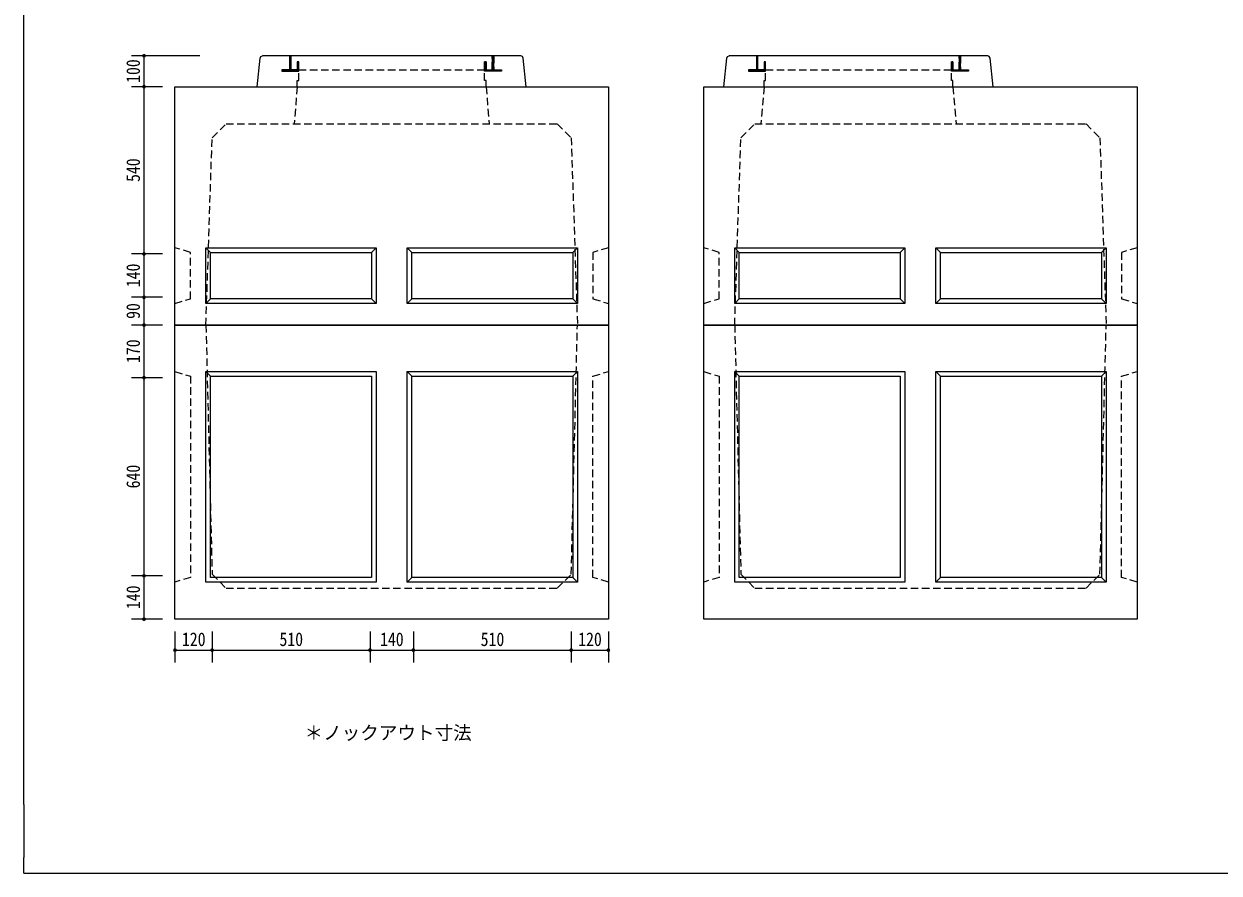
# Model space of a CAD drawing. Units: millimetres, scale not verified. Extents: x -3704 to 3796, y -2790 to 2696.
# Drawn here: x -3704 to 157, y -2790 to -47 of the extents above; entities that cross this region are included whole.
import ezdxf
from ezdxf.enums import TextEntityAlignment as Align

# ---------------------------------------------------------------- set-up
doc = ezdxf.new("R2010")
doc.units = ezdxf.units.MM
doc.header["$LTSCALE"] = 20
doc.linetypes.add('DASHED1', pattern=[1.8, 1.2, -0.6])
doc.layers.add('0-0_レイヤ_1', color=7, linetype='Continuous')
doc.layers.add('0-9_レイヤ10', color=7, linetype='Continuous')
doc.styles.add('HG丸ｺﾞｼｯｸM-PRO', font='')
doc.styles.add('ＭＳ ゴシック', font='')
doc.styles.get('HG丸ｺﾞｼｯｸM-PRO').set_extended_font_data('HG丸ｺﾞｼｯｸM-PRO')
doc.styles.get('ＭＳ ゴシック').set_extended_font_data('MS Gothic')

msp = doc.modelspace()

# ---------------------------------------------------------------- hatches: boundary and pattern name
at = {"layer": '0-9_レイヤ10'}
for points in [[(-3310.12, -150, 1), (-3322.12, -150, 1)], [(-3310.12, -250, 1), (-3322.12, -250, 1)], [(-3310.12, -790, 1), (-3322.12, -790, 1)], [(-3310.12, -930, 1), (-3322.12, -930, 1)], [(-3310.12, -1020, 1), (-3322.12, -1020, 1)], [(-3310.12, -1190, 1), (-3322.12, -1190, 1)], [(-3310.12, -1830, 1), (-3322.12, -1830, 1)], [(-3310.12, -1970, 1), (-3322.12, -1970, 1)], [(-3210.12, -2070, 1), (-3222.12, -2070, 1)], [(-3090.12, -2070, 1), (-3102.12, -2070, 1)], [(-2580.12, -2070, 1), (-2592.12, -2070, 1)], [(-2440.12, -2070, 1), (-2452.12, -2070, 1)], [(-1930.12, -2070, 1), (-1942.12, -2070, 1)], [(-1810.12, -2070, 1), (-1822.12, -2070, 1)]]:
    msp.add_hatch(color=256, dxfattribs=at).paths.add_polyline_path(points)

# ---------------------------------------------------------------- linework, layer by layer
at = {"layer": '0-0_レイヤ_1'}
for p, q in [((-3704.12, -2568.82), (-3704.12, 2646.47)), ((-2098.62, -150), (-2933.62, -150)), ((-2846.12, -152), (-2841.12, -152)), ((-2846.12, -154), (-2841.12, -154)), ((-2191.12, -152), (-2186.12, -152)), ((-2191.12, -154), (-2186.12, -154)), ((-590.62, -150), (-1425.62, -150)), ((-1338.12, -152), (-1333.12, -152)), ((-1338.12, -154), (-1333.12, -154)), ((-683.12, -152), (-678.12, -152)), ((-683.12, -154), (-678.12, -154)), ((-2951.12, -250), (-2941.12, -157.5)), ((-2846.12, -156), (-2841.12, -156)), ((-2846.12, -158), (-2841.12, -158)), ((-2846.12, -160), (-2841.12, -160)), ((-2846.12, -162), (-2841.12, -162)), ((-2846.12, -164), (-2841.12, -164)), ((-2846.12, -166), (-2841.12, -166)), ((-2846.12, -168), (-2841.12, -168)), ((-2846.12, -170), (-2841.12, -170)), ((-2846.12, -172), (-2841.12, -172)), ((-2846.12, -174), (-2841.12, -174)), ((-2846.12, -176), (-2841.12, -176)), ((-2846.12, -178), (-2841.12, -178)), ((-2846.12, -180), (-2841.12, -180)), ((-2846.12, -182), (-2841.12, -182)), ((-2846.12, -184), (-2841.12, -184)), ((-2846.12, -186), (-2841.12, -186)), ((-2846.12, -188), (-2841.12, -188)), ((-2846.12, -190), (-2841.12, -190)), ((-2846.12, -192), (-2841.12, -192)), ((-2821.12, -170), (-2816.12, -170)), ((-2821.12, -172), (-2816.12, -172)), ((-2821.12, -174), (-2816.12, -174)), ((-2821.12, -176), (-2816.12, -176)), ((-2821.12, -178), (-2816.12, -178)), ((-2821.12, -180), (-2816.12, -180)), ((-2821.12, -182), (-2816.12, -182)), ((-2821.12, -184), (-2816.12, -184)), ((-2821.12, -186), (-2816.12, -186)), ((-2821.12, -188), (-2816.12, -188)), ((-2821.12, -190), (-2816.12, -190)), ((-2821.12, -192), (-2816.12, -192)), ((-2216.12, -170), (-2211.12, -170)), ((-2216.12, -172), (-2211.12, -172)), ((-2216.12, -174), (-2211.12, -174)), ((-2216.12, -176), (-2211.12, -176)), ((-2216.12, -178), (-2211.12, -178)), ((-2216.12, -180), (-2211.12, -180)), ((-2216.12, -182), (-2211.12, -182)), ((-2216.12, -184), (-2211.12, -184)), ((-2216.12, -186), (-2211.12, -186)), ((-2216.12, -188), (-2211.12, -188)), ((-2216.12, -190), (-2211.12, -190)), ((-2216.12, -192), (-2211.12, -192)), ((-2191.12, -156), (-2186.12, -156)), ((-2191.12, -158), (-2186.12, -158)), ((-2191.12, -160), (-2186.12, -160)), ((-2191.12, -162), (-2186.12, -162)), ((-2191.12, -164), (-2186.12, -164)), ((-2191.12, -166), (-2186.12, -166)), ((-2191.12, -168), (-2186.12, -168)), ((-2191.12, -170), (-2186.12, -170)), ((-2191.12, -172), (-2186.12, -172)), ((-2191.12, -174), (-2186.12, -174)), ((-2191.12, -176), (-2186.12, -176)), ((-2191.12, -178), (-2186.12, -178)), ((-2191.12, -180), (-2186.12, -180)), ((-2191.12, -182), (-2186.12, -182)), ((-2191.12, -184), (-2186.12, -184)), ((-2191.12, -186), (-2186.12, -186)), ((-2191.12, -188), (-2186.12, -188)), ((-2191.12, -190), (-2186.12, -190)), ((-2191.12, -192), (-2186.12, -192)), ((-2081.12, -250), (-2091.12, -157.5)), ((-1443.12, -250), (-1433.12, -157.5)), ((-1338.12, -156), (-1333.12, -156)), ((-1338.12, -158), (-1333.12, -158)), ((-1338.12, -160), (-1333.12, -160)), ((-1338.12, -162), (-1333.12, -162)), ((-1338.12, -164), (-1333.12, -164)), ((-1338.12, -166), (-1333.12, -166)), ((-1338.12, -168), (-1333.12, -168)), ((-1338.12, -170), (-1333.12, -170)), ((-1338.12, -172), (-1333.12, -172)), ((-1338.12, -174), (-1333.12, -174)), ((-1338.12, -176), (-1333.12, -176)), ((-1338.12, -178), (-1333.12, -178)), ((-1338.12, -180), (-1333.12, -180)), ((-1338.12, -182), (-1333.12, -182)), ((-1338.12, -184), (-1333.12, -184)), ((-1338.12, -186), (-1333.12, -186)), ((-1338.12, -188), (-1333.12, -188)), ((-1338.12, -190), (-1333.12, -190)), ((-1338.12, -192), (-1333.12, -192)), ((-1313.12, -170), (-1308.12, -170)), ((-1313.12, -172), (-1308.12, -172)), ((-1313.12, -174), (-1308.12, -174)), ((-1313.12, -176), (-1308.12, -176)), ((-1313.12, -178), (-1308.12, -178)), ((-1313.12, -180), (-1308.12, -180)), ((-1313.12, -182), (-1308.12, -182)), ((-1313.12, -184), (-1308.12, -184)), ((-1313.12, -186), (-1308.12, -186)), ((-1313.12, -188), (-1308.12, -188)), ((-1313.12, -190), (-1308.12, -190)), ((-1313.12, -192), (-1308.12, -192)), ((-708.12, -170), (-703.12, -170)), ((-708.12, -172), (-703.12, -172)), ((-708.12, -174), (-703.12, -174)), ((-708.12, -176), (-703.12, -176)), ((-708.12, -178), (-703.12, -178)), ((-708.12, -180), (-703.12, -180)), ((-708.12, -182), (-703.12, -182)), ((-708.12, -184), (-703.12, -184)), ((-708.12, -186), (-703.12, -186)), ((-708.12, -188), (-703.12, -188)), ((-708.12, -190), (-703.12, -190)), ((-708.12, -192), (-703.12, -192)), ((-683.12, -156), (-678.12, -156)), ((-683.12, -158), (-678.12, -158)), ((-683.12, -160), (-678.12, -160)), ((-683.12, -162), (-678.12, -162)), ((-683.12, -164), (-678.12, -164)), ((-683.12, -166), (-678.12, -166)), ((-683.12, -168), (-678.12, -168)), ((-683.12, -170), (-678.12, -170)), ((-683.12, -172), (-678.12, -172)), ((-683.12, -174), (-678.12, -174)), ((-683.12, -176), (-678.12, -176)), ((-683.12, -178), (-678.12, -178)), ((-683.12, -180), (-678.12, -180)), ((-683.12, -182), (-678.12, -182)), ((-683.12, -184), (-678.12, -184)), ((-683.12, -186), (-678.12, -186)), ((-683.12, -188), (-678.12, -188)), ((-683.12, -190), (-678.12, -190)), ((-683.12, -192), (-678.12, -192)), ((-573.12, -250), (-583.12, -157.5)), ((-2871.12, -196), (-2821.12, -196)), ((-2871.12, -198), (-2821.12, -198)), ((-2871.12, -200), (-2821.12, -200)), ((-2846.12, -194), (-2841.12, -194)), ((-2821.12, -194), (-2816.12, -194)), ((-2821.12, -196), (-2816.12, -196)), ((-2821.12, -198), (-2816.12, -198)), ((-2821.12, -200), (-2816.12, -200)), ((-2216.12, -194), (-2211.12, -194)), ((-2216.12, -196), (-2161.12, -196)), ((-2216.12, -198), (-2161.12, -198)), ((-2191.12, -194), (-2186.12, -194)), ((-1363.12, -196), (-1313.12, -196)), ((-1363.12, -198), (-1313.12, -198)), ((-1363.12, -200), (-1313.12, -200)), ((-1338.12, -194), (-1333.12, -194)), ((-1313.12, -194), (-1308.12, -194)), ((-1313.12, -196), (-1308.12, -196)), ((-1313.12, -198), (-1308.12, -198)), ((-1313.12, -200), (-1308.12, -200)), ((-708.12, -194), (-703.12, -194)), ((-708.12, -196), (-653.12, -196)), ((-708.12, -198), (-653.12, -198)), ((-683.12, -194), (-678.12, -194)), ((-2751.12, -250), (-1881.12, -250)), ((-1043.12, -250), (-173.12, -250)), ((-3116.12, -770), (-3101.12, -785)), ((-2581.12, -785), (-2566.12, -770)), ((-2466.12, -770), (-2451.12, -785)), ((-1916.12, -770), (-1931.12, -785)), ((-1408.12, -770), (-1393.12, -785)), ((-873.12, -785), (-858.12, -770)), ((-758.12, -770), (-743.12, -785)), ((-208.12, -770), (-223.12, -785)), ((-3116.12, -950), (-3101.12, -935)), ((-2566.12, -950), (-2581.12, -935)), ((-2466.12, -950), (-2451.12, -935)), ((-1916.12, -950), (-1931.12, -935)), ((-1408.12, -950), (-1393.12, -935)), ((-858.12, -950), (-873.12, -935)), ((-758.12, -950), (-743.12, -935)), ((-208.12, -950), (-223.12, -935)), ((-1931.12, -1185), (-1916.12, -1170)), ((-223.12, -1185), (-208.12, -1170)), ((-1916.12, -1850), (-1931.12, -1835)), ((-208.12, -1850), (-223.12, -1835)), ((-3704.12, -2568.82), (-3704.12, -2740.32)), ((-3704.12, -2790.32), (-3704.12, -2740.32)), ((-3704.12, -2790.32), (-3532.94, -2790.32))]:
    msp.add_line(p, q, dxfattribs=at)
at = {"layer": '0-0_レイヤ_1', "linetype": 'DASHED1'}
for p, q in [((-2816.12, -195), (-2216.12, -195)), ((-1308.12, -195), (-708.12, -195)), ((-2821.12, -250), (-2831.12, -370)), ((-2211.12, -250), (-2201.12, -370)), ((-1313.12, -250), (-1323.12, -370)), ((-703.12, -250), (-693.12, -370))]:
    msp.add_line(p, q, dxfattribs=at)
at = {"layer": '0-0_レイヤ_1'}
for points in [[(-2941.12, -157.5), (-2939.11, -152.18), (-2933.62, -150)], [(-2841.12, -195), (-2841.12, -150), (-2846.12, -150), (-2846.12, -195)], [(-2091.12, -157.5), (-2093.57, -151.85), (-2098.62, -150)], [(-1433.12, -157.5), (-1431.11, -152.18), (-1425.62, -150)], [(-1333.12, -195), (-1333.12, -150), (-1338.12, -150), (-1338.12, -195)], [(-583.12, -157.5), (-585.57, -151.85), (-590.62, -150)], [(-2821.12, -195), (-2871.12, -195), (-2871.12, -200), (-2821.12, -200)], [(-1313.12, -195), (-1363.12, -195), (-1363.12, -200), (-1313.12, -200)], [(-1816.12, -1020), (-3216.12, -1020), (-1816.12, -1020), (-1816.12, -1970), (-3216.12, -1970), (-3216.12, -1020)], [(-108.12, -1020), (-1508.12, -1020), (-108.12, -1020), (-108.12, -1970), (-1508.12, -1970), (-1508.12, -1020)], [(-3116.12, -1170), (-3101.12, -1185), (-2581.12, -1185), (-2581.12, -1835), (-3101.12, -1835), (-3101.12, -1185)], [(-2451.12, -1185), (-2466.12, -1170), (-1916.12, -1170), (-1916.12, -1850), (-2466.12, -1850), (-2466.12, -1170)], [(-2466.12, -1850), (-2451.12, -1835), (-2451.12, -1185), (-1931.12, -1185), (-1931.12, -1835), (-2451.12, -1835)], [(-1408.12, -1170), (-1393.12, -1185), (-873.12, -1185), (-873.12, -1835), (-1393.12, -1835), (-1393.12, -1185)], [(-743.12, -1185), (-758.12, -1170), (-208.12, -1170), (-208.12, -1850), (-758.12, -1850), (-758.12, -1170)], [(-758.12, -1850), (-743.12, -1835), (-743.12, -1185), (-223.12, -1185), (-223.12, -1835), (-743.12, -1835)], [(-3532.94, -2790.32), (3545.88, -2790.32), (3795.88, -2790.32), (3795.88, -2740.32)]]:
    msp.add_lwpolyline(points, dxfattribs=at)
at = {"layer": '0-0_レイヤ_1', "linetype": 'DASHED1'}
for points in [[(-2821.12, -250), (-2821.12, -230), (-2816.12, -230), (-2816.12, -170), (-2821.12, -170), (-2821.12, -195), (-2841.12, -195), (-2841.12, -150), (-2846.12, -150), (-2846.12, -195), (-2871.12, -195), (-2871.12, -200), (-2816.12, -200)], [(-2211.12, -250), (-2211.12, -230), (-2216.12, -230), (-2216.12, -170), (-2211.12, -170), (-2211.12, -195), (-2191.12, -195), (-2191.12, -150), (-2186.12, -150), (-2186.12, -195), (-2161.12, -195), (-2161.12, -200), (-2216.12, -200)], [(-1313.12, -250), (-1313.12, -230), (-1308.12, -230), (-1308.12, -170), (-1313.12, -170), (-1313.12, -195), (-1333.12, -195), (-1333.12, -150), (-1338.12, -150), (-1338.12, -195), (-1363.12, -195), (-1363.12, -200), (-1308.12, -200)], [(-703.12, -250), (-703.12, -230), (-708.12, -230), (-708.12, -170), (-703.12, -170), (-703.12, -195), (-683.12, -195), (-683.12, -150), (-678.12, -150), (-678.12, -195), (-653.12, -195), (-653.12, -200), (-708.12, -200)], [(-3116.12, -1020), (-3096.12, -415), (-3051.12, -370), (-1981.12, -370), (-1936.12, -415), (-1916.12, -1020)], [(-1408.12, -1020), (-1388.12, -415), (-1343.12, -370), (-273.12, -370), (-228.12, -415), (-208.12, -1020)], [(-3216.12, -950), (-3166.12, -935), (-3166.12, -785), (-3216.12, -770)], [(-1816.12, -770), (-1866.12, -785), (-1866.12, -935), (-1816.12, -950)], [(-1508.12, -950), (-1458.12, -935), (-1458.12, -785), (-1508.12, -770)], [(-108.12, -770), (-158.12, -785), (-158.12, -935), (-108.12, -950)], [(-3116.12, -1020), (-3096.12, -1825), (-3051.12, -1870), (-1981.12, -1870), (-1936.12, -1825), (-1916.12, -1020)], [(-1408.12, -1020), (-1388.12, -1825), (-1343.12, -1870), (-273.12, -1870), (-228.12, -1825), (-208.12, -1020)], [(-3216.12, -1170), (-3166.12, -1185), (-3166.12, -1835), (-3216.12, -1850)], [(-1816.12, -1850), (-1866.12, -1835), (-1866.12, -1185), (-1816.12, -1170)], [(-1508.12, -1170), (-1458.12, -1185), (-1458.12, -1835), (-1508.12, -1850)], [(-108.12, -1850), (-158.12, -1835), (-158.12, -1185), (-108.12, -1170)]]:
    msp.add_lwpolyline(points, dxfattribs=at)
at = {"layer": '0-0_レイヤ_1'}
for points in [[(-2191.12, -195), (-2186.12, -195), (-2186.12, -150), (-2191.12, -150)], [(-683.12, -195), (-678.12, -195), (-678.12, -150), (-683.12, -150)], [(-2816.12, -200), (-2816.12, -170), (-2821.12, -170), (-2821.12, -200)], [(-2216.12, -195), (-2211.12, -195), (-2211.12, -170), (-2216.12, -170)], [(-1308.12, -200), (-1308.12, -170), (-1313.12, -170), (-1313.12, -200)], [(-708.12, -195), (-703.12, -195), (-703.12, -170), (-708.12, -170)], [(-2216.12, -195), (-2161.12, -195), (-2161.12, -200), (-2216.12, -200)], [(-708.12, -195), (-653.12, -195), (-653.12, -200), (-708.12, -200)], [(-3216.12, -1020), (-3216.12, -250), (-1816.12, -250), (-1816.12, -1020)], [(-1508.12, -1020), (-1508.12, -250), (-108.12, -250), (-108.12, -1020)], [(-3116.12, -950), (-3116.12, -770), (-2566.12, -770), (-2566.12, -950)], [(-2466.12, -950), (-2466.12, -770), (-1916.12, -770), (-1916.12, -950)], [(-1408.12, -950), (-1408.12, -770), (-858.12, -770), (-858.12, -950)], [(-758.12, -950), (-758.12, -770), (-208.12, -770), (-208.12, -950)], [(-3101.12, -785), (-2581.12, -785), (-2581.12, -935), (-3101.12, -935)], [(-2451.12, -935), (-2451.12, -785), (-1931.12, -785), (-1931.12, -935)], [(-1393.12, -785), (-873.12, -785), (-873.12, -935), (-1393.12, -935)], [(-743.12, -935), (-743.12, -785), (-223.12, -785), (-223.12, -935)], [(-3116.12, -1170), (-2566.12, -1170), (-2566.12, -1850), (-3116.12, -1850)], [(-1408.12, -1170), (-858.12, -1170), (-858.12, -1850), (-1408.12, -1850)]]:
    msp.add_lwpolyline(points, close=True, dxfattribs=at)
at = {"layer": '0-9_レイヤ10'}
for p, q in [((-3136.12, -150), (-3356.12, -150)), ((-3316.12, -250), (-3316.12, -150)), ((-3256.12, -250), (-3356.12, -250)), ((-3316.12, -790), (-3316.12, -250)), ((-3256.12, -790), (-3356.12, -790)), ((-3316.12, -930), (-3316.12, -790)), ((-3256.12, -930), (-3356.12, -930)), ((-3316.12, -1020), (-3316.12, -930)), ((-3256.12, -1020), (-3356.12, -1020)), ((-3316.12, -1190), (-3316.12, -1020)), ((-3256.12, -1190), (-3356.12, -1190)), ((-3316.12, -1830), (-3316.12, -1190)), ((-3256.12, -1830), (-3356.12, -1830)), ((-3316.12, -1970), (-3316.12, -1830)), ((-3256.12, -1970), (-3356.12, -1970)), ((-3216.12, -2010), (-3216.12, -2110)), ((-3096.12, -2010), (-3096.12, -2110)), ((-2586.12, -2010), (-2586.12, -2110)), ((-2446.12, -2010), (-2446.12, -2110)), ((-1936.12, -2010), (-1936.12, -2110)), ((-1816.12, -2010), (-1816.12, -2110)), ((-3216.12, -2070), (-3096.12, -2070)), ((-3096.12, -2070), (-2586.12, -2070)), ((-2586.12, -2070), (-2446.12, -2070)), ((-2446.12, -2070), (-1936.12, -2070)), ((-1936.12, -2070), (-1816.12, -2070))]:
    msp.add_line(p, q, dxfattribs=at)

# ---------------------------------------------------------------- texts
at = {"layer": '0-9_レイヤ10', "style": 'ＭＳ ゴシック', "width": 0.85}
for s, p in [('100', (-3316.12, -237.5)), ('540', (-3316.12, -557.5)), ('140', (-3316.12, -897.5)), ('90', (-3316.12, -1000)), ('170', (-3316.12, -1142.5)), ('640', (-3316.12, -1547.5)), ('140', (-3316.12, -1937.5))]:
    msp.add_text(s, height=43.99, rotation=90, dxfattribs=at).set_placement(p, align=Align.BOTTOM_LEFT)
for s, p in [('120', (-3193.62, -2070)), ('510', (-2878.62, -2070)), ('140', (-2553.62, -2070)), ('510', (-2228.62, -2070)), ('120', (-1913.62, -2070))]:
    msp.add_text(s, height=43.99, dxfattribs=at).set_placement(p, align=Align.BOTTOM_LEFT)
at = {"layer": '0-9_レイヤ10', "style": 'HG丸ｺﾞｼｯｸM-PRO'}
msp.add_text('＊ノックアウト寸法', height=43.99, dxfattribs=at).set_placement((-2797.61, -2372.26), align=Align.BOTTOM_LEFT)

doc.saveas('drawing.dxf')
